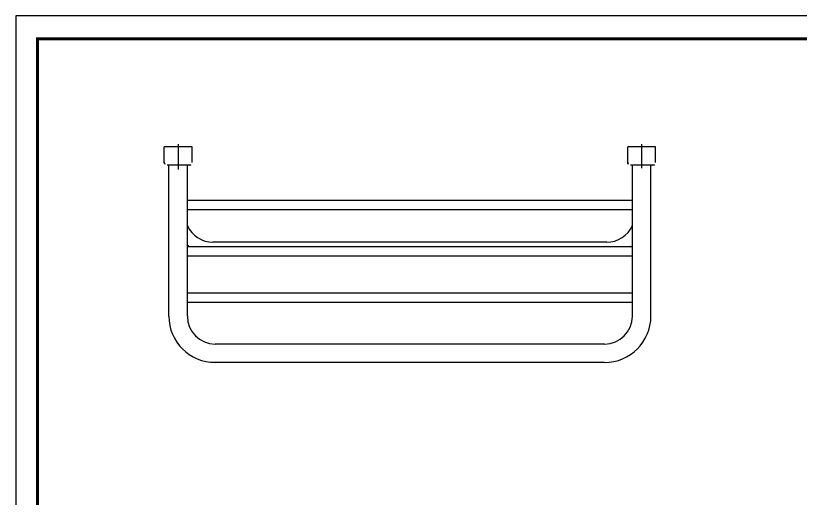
# Model space of a CAD drawing. Extents: x 16296660632 to 16296676729, y -37409619871 to -37409616801.
# Drawn here: x 16296675262 to 16296676108, y -37409617322 to -37409616801 of the extents above; entities that cross this region are included whole.
import ezdxf

# ---------------------------------------------------------------- set-up
doc = ezdxf.new("R2010")
doc.units = 0
doc.header["$LTSCALE"] = 10
doc.header["$MEASUREMENT"] = 0
doc.linetypes.add('CENTER', pattern=[2, 1.25, -0.25, 0.25, -0.25])
doc.layers.get('0').update_dxf_attribs({"linetype": 'CONTINUOUS'})
doc.layers.add('center', color=1, linetype='CENTER', lineweight=25)

msp = doc.modelspace()

# ---------------------------------------------------------------- linework, layer by layer
at = {"ltscale": 0.5}
for p, q in [((16296675422.33, -37409616959.36), (16296675422.33, -37409616942.49)), ((16296675452.28, -37409616942.49), (16296675422.33, -37409616942.49)), ((16296675452.28, -37409616959.36), (16296675452.28, -37409616942.49)), ((16296675922.33, -37409616959.36), (16296675922.33, -37409616942.49)), ((16296675952.28, -37409616942.49), (16296675922.33, -37409616942.49)), ((16296675952.28, -37409616959.36), (16296675952.28, -37409616942.49)), ((16296675449.28, -37409616962.36), (16296675425.33, -37409616962.36)), ((16296675427.31, -37409617125.49), (16296675427.31, -37409616962.36)), ((16296675447.31, -37409617125.49), (16296675447.31, -37409616962.36)), ((16296675949.28, -37409616962.36), (16296675925.33, -37409616962.36)), ((16296675927.31, -37409617125.49), (16296675927.31, -37409616962.36)), ((16296675947.31, -37409617125.49), (16296675947.31, -37409616962.36)), ((16296675927.31, -37409617000.49), (16296675447.31, -37409617000.49)), ((16296675927.31, -37409617010.49), (16296675447.31, -37409617010.49)), ((16296675927.31, -37409617050.49), (16296675447.31, -37409617050.49)), ((16296675899.81, -37409617045.49), (16296675474.81, -37409617045.49)), ((16296675927.31, -37409617060.49), (16296675447.31, -37409617060.49)), ((16296675894.81, -37409617060.49), (16296675474.81, -37409617060.49)), ((16296675927.31, -37409617100.49), (16296675447.31, -37409617100.49)), ((16296675927.31, -37409617110.49), (16296675447.31, -37409617110.49)), ((16296675897.31, -37409617155.49), (16296675477.31, -37409617155.49)), ((16296675897.31, -37409617175.49), (16296675472.31, -37409617175.49))]:
    msp.add_line(p, q, dxfattribs=at)
msp.add_lwpolyline([(16296675262.09, -37409617875.7), (16296676729.01, -37409617875.7), (16296676729.01, -37409616800.86), (16296675262.09, -37409616800.86)], close=True, dxfattribs=at)
at = {"color": 5, "linetype": 'ByBlock', "lineweight": 200, "const_width": 3.38}
msp.add_lwpolyline([(16296675285.68, -37409617829.68), (16296676705.28, -37409617829.68), (16296676705.28, -37409616825.82), (16296675285.68, -37409616825.82)], close=True, dxfattribs=at)
at = {"ltscale": 0.5}
for centre, radius, start, end in [((16296675425.33, -37409616959.36), 3, 180, 270), ((16296675449.28, -37409616959.36), 3, 270, 0), ((16296675925.33, -37409616959.36), 3, 180, 270), ((16296675949.28, -37409616959.36), 3, 270, 0), ((16296675474.81, -37409617015.49), 30, 203.55637, 270), ((16296675899.81, -37409617015.49), 30, 270, 336.44363), ((16296675479.81, -37409617010.49), 50, 229.45839, 233.13019), ((16296675894.81, -37409617010.49), 50, 306.86981, 310.54161), ((16296675477.31, -37409617125.49), 50, 180, 270), ((16296675477.31, -37409617125.49), 30, 180, 270), ((16296675897.31, -37409617125.49), 50, 270, 0), ((16296675897.31, -37409617125.49), 30, 270, 0)]:
    msp.add_arc(centre, radius, start, end, dxfattribs=at)
at = {"layer": 'center', "ltscale": 0.5}
for p, q in [((16296675437.31, -37409616939.49), (16296675437.31, -37409616966.99)), ((16296675937.31, -37409616939.49), (16296675937.31, -37409616965.41))]:
    msp.add_line(p, q, dxfattribs=at)

doc.saveas('drawing.dxf')
